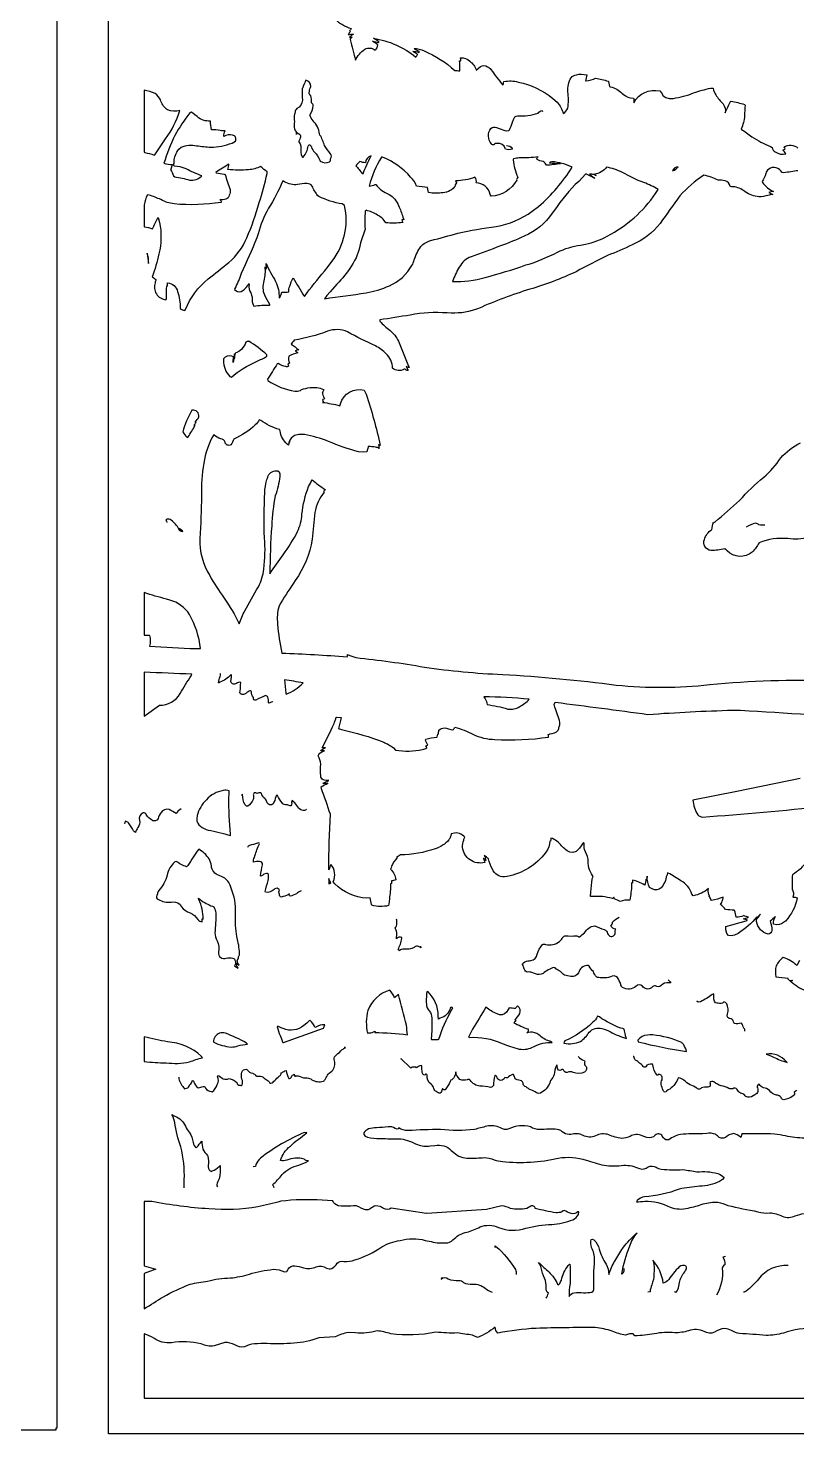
# Model space of a CAD drawing. Extents: x 1.4 to 96.1, y 1 to 80.1.
# Drawn here: x 52.53 to 63.32, y 42.06 to 61.79 of the extents above; entities that cross this region are included whole.
import ezdxf

# ---------------------------------------------------------------- set-up
doc = ezdxf.new("R2010")
doc.units = 0
doc.linetypes.add('0', pattern=[0])
doc.layers.add('1', color=7, linetype='0')

msp = doc.modelspace()

# ---------------------------------------------------------------- linework, layer by layer
at = {"layer": '1'}
for points in [[(52.935673, 80.146736), (22.935673, 80.146736), (22.935673, 80.118958), (22.921783, 80.118958), (22.921783, 42.118965), (52.921783, 42.118965), (52.921783, 42.146744), (52.935673, 42.146744)], [(53.658428, 79.063171), (73.65844, 79.063171), (73.65844, 42.063171), (53.658428, 42.063171)]]:
    msp.add_lwpolyline(points, close=True, dxfattribs=at)
for points in [[(56.835655, 61.920269, 0.109531), (57.061726, 61.787895, -0.019064), (57.038998, 61.750626), (57.048561, 61.747604, -0.031444), (57.020699, 61.702934, -0.055848), (57.093922, 61.707878, 0.062043), (57.041164, 61.664474, -0.075193), (57.078503, 61.66713, -0.045508), (57.050335, 61.644333), (57.050545, 61.63269, -0.008909), (57.121601, 61.342819, -0.1096), (57.252373, 61.496864, -0.320742), (57.401299, 61.48259, 0.153807), (57.438465, 61.560654, 0.016443), (57.361305, 61.608459, -0.002609), (57.451828, 61.59024), (57.452469, 61.603371, 0.009499), (57.37606, 61.64978, -0.134197), (57.970158, 61.387375, 0.008467), (57.995079, 61.424973), (57.992085, 61.429169, -0.121306), (57.929836, 61.468567, -0.054848), (58.01302, 61.452713), (58.019539, 61.462975, -0.05677), (57.944813, 61.507652, -0.118434), (58.085274, 61.472042, -0.084815), (58.516361, 61.200218, 0.027189), (58.585396, 61.193947, 0.017073), (58.58408, 61.332253, -0.02305), (58.599297, 61.333199, 0.059183), (58.59745, 61.374062, -0.224115), (58.727798, 61.32975, -0.144601), (58.817436, 61.205139), (58.876148, 61.254158, -0.323522), (58.974476, 61.251362, -0.074304), (59.022865, 61.214111, 0.0069), (59.188801, 60.991379, -0.377324), (59.198429, 61.004173, -0.095115), (59.206135, 61.043556, -0.122638), (59.407242, 61.035477, -0.117204), (59.894104, 60.805611), (59.950539, 60.751984, -0.131517), (60.039074, 60.595032, 0.138588), (60.101677, 60.670364, 0.082633), (60.101799, 60.899063, -0.15071), (60.14851, 61.097538, -0.189847), (60.221973, 61.137798, -0.132089), (60.369812, 61.135696, -0.021166), (60.349712, 61.051147), (60.360691, 61.054626, 0.083321), (60.492722, 61.091423, -0.045303), (60.668861, 61.047401), (60.673714, 61.04274), (60.687004, 60.972786), (60.696342, 60.967995), (60.726624, 60.963211, -0.127423), (60.877357, 60.864239, 0.165308), (61.021671, 60.811981, -0.173971), (61.027969, 60.746506, -0.343914), (61.391598, 60.910767), (61.418564, 60.884598), (61.442444, 60.843552), (61.479137, 60.818504), (61.526615, 60.807182), (61.582844, 60.80732, 0.060561), (61.868046, 60.883331, -0.034196), (62.104298, 60.95034), (62.143818, 60.948677, 0.151604), (62.177555, 60.857094, 0.045908), (62.280197, 60.729061, -0.195554), (62.311962, 60.60537, -0.010156), (62.387146, 60.764221), (62.396107, 60.768478, -0.024887), (62.581303, 60.72139), (62.590714, 60.712341, 0.03191), (62.581871, 60.560764, -0.089263), (62.533184, 60.376022, -0.015032), (62.68626, 60.26952, 0.046482), (62.945847, 60.130936), (62.970634, 60.116249, 0.247091), (63.013264, 60.054729, 0.219412), (63.161266, 60.028481, 0.038155), (63.120434, 60.080437, -0.060289), (63.15374, 60.097153, 0.064817), (63.135006, 60.121681, -0.357828), (63.330383, 60.108372, -0.06619)], [(59.243168, 60.146286, -0.249899), (59.322575, 60.103401), (59.322803, 60.095375, -0.222346), (59.228863, 60.096413), (59.223324, 60.102863, 0.387921), (59.111767, 60.175049, 0.241078), (59.063072, 60.156578, -0.423859), (59.030735, 60.169651, -0.354936), (59.022038, 60.385235, -0.289679), (59.103863, 60.399185), (59.140327, 60.386513, 0.095462), (59.247074, 60.352913), (59.273716, 60.35733), (59.281948, 60.364235, 0.071651), (59.324883, 60.473953), (59.340336, 60.510933, -0.321645), (59.396847, 60.563896, 0.101267), (59.685017, 60.601372, -0.159175), (59.741482, 60.636406), (59.746471, 60.620819)], [(63.331993, 59.792404, -0.02068), (63.13279, 59.764267), (63.108299, 59.768242, 0.470158), (62.920509, 59.811996, 0.242786), (62.8806, 59.751312, -0.044942), (62.82695, 59.638588), (62.832619, 59.625221, 0.117973), (62.989101, 59.498985, 0.073648), (62.922695, 59.487717, 0.025452), (62.977547, 59.457283, 0.087939), (62.910309, 59.444374, -0.03852), (62.78355, 59.424263, -0.133525), (62.591789, 59.496529), (62.565037, 59.512886, 0.160783), (62.400902, 59.567535), (62.380474, 59.570908, 0.316626), (62.307934, 59.64835, 0.110541), (62.211193, 59.658455, 0.066943), (62.008907, 59.728813, 0.059374), (61.674671, 59.439915, 0.001263), (61.397758, 59.051971, -0.120167), (61.004704, 58.750797, -0.018625), (60.658772, 58.601685, 0.009555), (60.218159, 58.373856, -0.036752), (59.568165, 58.128281, 0.030213), (58.851192, 57.859524, -0.109185), (58.466145, 57.794685), (58.411564, 57.795708, 0.063061), (57.889812, 57.765697, 0.00179), (57.463799, 57.697918), (57.4645, 57.679497, 0.049762), (57.607788, 57.551334, -0.091565), (57.726078, 57.401009, 0.00129), (57.875301, 57.027714, -0.140541), (57.835598, 57.044395, 0.018557), (57.861198, 56.987503, -0.123975), (57.813194, 57.007004), (57.806236, 57.005707, -0.32792), (57.643837, 57.020973, 0.212249), (57.552376, 57.221916, 0.084979), (57.403057, 57.333359, -0.021578), (57.01083, 57.529705, 0.195146), (56.730732, 57.538223, -0.042409), (56.261372, 57.411201, 0.005624), (56.220509, 57.358421, -0.031107), (56.326546, 57.277229, 0.102339), (56.278908, 57.264183, -0.019571), (56.314911, 57.235512, 0.063942), (56.186649, 57.187714, 0.141433), (56.19574, 57.090637, -0.136785), (56.174091, 57.08165, 0.120975), (56.182289, 57.049644, -0.271517), (56.145859, 57.04216, -0.137454), (56.038464, 57.087219), (56.025513, 57.081184, 0.010051), (55.890694, 56.866951), (55.893513, 56.84655, 0.112865), (56.269764, 56.698387, 0.098405), (56.349316, 56.709442), (56.365013, 56.72168, -0.00483), (56.486572, 56.748848, -0.126034), (56.672642, 56.722458), (56.677742, 56.71492, -0.195466), (56.657749, 56.680832), (56.664505, 56.677635, -0.062603), (56.65844, 56.658249, -0.023764), (56.687263, 56.589195), (56.662613, 56.578964), (56.661625, 56.577904), (56.674652, 56.547951), (56.657814, 56.540871, -0.032905), (56.903584, 56.493431), (56.913013, 56.520386, -0.405781), (57.24654, 56.712799), (57.271343, 56.657761, -0.029501), (57.469784, 55.934708, 0.086523), (57.443932, 55.947151), (57.456913, 55.892181, 0.143589), (57.405052, 55.910004, 0.050437), (57.302044, 55.920258), (57.29623, 55.889755, 0.135191), (57.289574, 55.886337), (57.282051, 55.846901), (57.23576, 55.840309), (57.16592, 55.847633, -0.04338), (56.745117, 55.993107, 0.045357), (56.406445, 56.0886), (56.329273, 56.090782), (56.265579, 56.075485), (56.218208, 56.039322, 0.156356), (56.197693, 55.979507), (56.191772, 55.985603, 0.050189), (56.183918, 55.93885), (56.16478, 55.955334, -0.195711), (56.066353, 56.141655), (56.054634, 56.159607, -0.087145), (55.793221, 56.286461), (55.772568, 56.296829, -0.131594), (55.717014, 56.224773, -0.085337), (55.414272, 56.024658, -0.099894), (55.374908, 55.945263, -0.543915), (55.292427, 55.982708, 0.315111), (55.23391, 56.028698, -0.117227), (55.136181, 56.087059, 0.103407), (54.995026, 55.686012, 0.053118), (54.962589, 55.226921, -0.015228), (54.936661, 54.628448, 0.143361), (55.076935, 54.111256, 0.034699), (55.280224, 53.794365, -0.040207), (55.491585, 53.433731, -0.057594), (55.572498, 53.615627, -0.012538), (55.760361, 53.952972, 0.099017), (55.83466, 54.20079, 0.060052), (55.845329, 54.639912, -0.017318), (55.849838, 55.277012, -0.047781), (55.875183, 55.441326, 0.003299), (55.896755, 55.509277, -0.308887), (56.031448, 55.580292), (56.049908, 55.56424), (56.059372, 55.536942), (56.061378, 55.501053, -0.06127), (55.996105, 55.230537, 0.034417), (55.947903, 54.806446, 0.017256), (55.921497, 54.135712, -0.019665), (56.109367, 54.402771, 0.033733), (56.311531, 54.729137, 0.090527), (56.372227, 54.97047, -0.067402), (56.465557, 55.361019, -0.037474), (56.516724, 55.451935, 0.041898), (56.698807, 55.317894, 0.032333), (56.673328, 55.284973), (56.685246, 55.278137, 0.13655), (56.55365, 54.995335, 0.001037), (56.515854, 54.62001, -0.111087), (56.277653, 54.040604, 0.00742), (56.073166, 53.725349), (56.052017, 53.684196, 0.113341), (56.030384, 53.426418, 0.032445), (56.089024, 53.022057, -0.009419), (57.005119, 52.969276, -0.013803), (57.012814, 53.001068, 0.005112), (57.127644, 52.957573, -0.017934), (58.089092, 52.824936, 0.02644), (59.184017, 52.721981, -0.018679), (60.782639, 52.573368, 0.055045), (62.094524, 52.581196, -0.030913), (63.812267, 52.635471, -0.009123)], [(63.481815, 54.641521, -0.085942), (63.190346, 54.628365, 0.120627), (62.785435, 54.568665, -0.059282), (62.688919, 54.438072, -0.397213), (62.33918, 54.456985), (62.322975, 54.471107), (62.30434, 54.483345, -0.035056), (62.109886, 54.460354, -0.4981), (62.019146, 54.615856, -0.175742), (62.121864, 54.75325, -0.081671), (62.148613, 54.857681), (62.151031, 54.854958), (62.16106, 54.858871), (62.170589, 54.863876, 0.001821), (62.51321, 55.162468, -0.044875), (62.853287, 55.489944, 0.068097), (63.090343, 55.76178, -0.082512), (63.366352, 55.973427, 0.169353)], [(54.643528, 54.772938, -0.354356), (54.695217, 54.721329, -0.256316), (54.634201, 54.779564, 0.128562), (54.520546, 54.897892, 0.161115), (54.474072, 54.899872), (54.45969, 54.885132, -0.278783), (54.475764, 54.856674)], [(62.865002, 54.818138, -0.090252), (62.784782, 54.822769, 0.115242), (62.73579, 54.844849, 0.074471), (62.606922, 54.790703)], [(55.95771, 52.34446), (55.955585, 52.334442, 0.006828), (55.907513, 52.318871), (55.902443, 52.324928, 0.054494), (55.894997, 52.403328, 0.306483), (55.859917, 52.424107, 0.035623), (55.723919, 52.359318, -0.523726), (55.691032, 52.392128), (55.689781, 52.398537, -0.2311), (55.664734, 52.479252, 0.57945), (55.632687, 52.489265, -0.004564), (55.566601, 52.444202, -0.26204), (55.504189, 52.455299), (55.501484, 52.463753, 0.072278), (55.509171, 52.576752), (55.51651, 52.6026), (55.499161, 52.61174, 0.117425), (55.438416, 52.588081, -0.651511), (55.378311, 52.648354, 0.035998), (55.383232, 52.713203), (55.37793, 52.71888), (55.372974, 52.716293, -0.120612), (55.220947, 52.614082), (55.207947, 52.605904), (55.202316, 52.606537, -0.115021), (55.223591, 52.691162, 0.067784), (55.230717, 52.735245)], [(63.45586, 50.101105, -0.099321), (63.255688, 49.910606), (63.249306, 49.892456, -0.009785), (63.249901, 49.708443, -0.226756), (63.261024, 49.600616), (63.262772, 49.59523, -0.233267), (63.321915, 49.584671, -0.131305), (63.157894, 49.259079, -0.173054), (63.032001, 49.208794), (62.985981, 49.217987, -0.13346), (63.016388, 49.325432, -0.011908), (62.942051, 49.25721, -0.073371), (62.966072, 49.127594, -0.323926), (62.915501, 49.0756, -0.306369), (62.749302, 49.255043), (62.749859, 49.284332, 0.049474), (62.80695, 49.359253, 0.100324), (62.751335, 49.294899, -0.002199), (62.756542, 49.317848, -0.068848), (62.492252, 49.088211), (62.440876, 49.063217), (62.3955, 49.052513), (62.35849, 49.059235), (62.332195, 49.08651), (62.318985, 49.137474), (62.319469, 49.183014), (62.606422, 49.26358, 0.149221), (62.624275, 49.274406, -0.017486), (62.566692, 49.290367), (62.620499, 49.305481, 0.126554), (62.638279, 49.316246, -0.039966), (62.568985, 49.336578), (62.56863, 49.333183, -0.06761), (62.463799, 49.314835, 0.020666), (62.442638, 49.4095), (62.436153, 49.415001, -0.054412), (62.316692, 49.424004, 0.048606), (62.245701, 49.493965, 0.121997), (62.270973, 49.554153, 0.189292), (62.280403, 49.595024, -0.046345), (62.118755, 49.548805, -0.017009), (62.088989, 49.604443, -1.790576), (62.089096, 49.609718, -0.057459), (62.071297, 49.705326), (62.074013, 49.711872), (62.078148, 49.717628, -0.127658), (61.862114, 49.615524), (61.843075, 49.636963, 0.193896), (61.68932, 49.826893, 0.025819), (61.510689, 49.934891), (61.502007, 49.936668, -0.010303), (61.492279, 49.895966), (61.48896, 49.898125, -0.135833), (61.411972, 49.726711, -0.319357), (61.284733, 49.713291, -0.054276), (61.249176, 49.73214, -0.126648), (61.216404, 49.88958, -0.03106), (61.202576, 49.832733), (61.202824, 49.848724, -0.037238), (61.180954, 49.766655, 0.069954), (61.009129, 49.836182, -0.071032), (61.010952, 49.790855), (60.995304, 49.794861), (60.997654, 49.768967, -0.039979), (60.971218, 49.555222, 0.103367), (60.836887, 49.536766, 0.03326), (60.757744, 49.568756, 0.009927), (60.747597, 49.597137, 0.015375), (60.72773, 49.577805, 0.080335), (60.444469, 49.605972), (60.422485, 49.607357), (60.426765, 49.665257, -0.016312), (60.442772, 49.850769, -0.052482), (60.457012, 49.883858), (60.449871, 49.898857, -0.189601), (60.389225, 50.131477, 0.007623), (60.337662, 50.266273, -0.099549), (60.33271, 50.350426), (60.32267, 50.361679), (60.266907, 50.284126), (60.217255, 50.239151), (60.172436, 50.221458), (60.131161, 50.225777), (60.092167, 50.246841, -0.040013), (59.969494, 50.364601, 0.081829), (59.886417, 50.418488), (59.863182, 50.423256, -0.053822), (59.858391, 50.381294), (59.849983, 50.383499, -0.157785), (59.799374, 50.233391), (59.766857, 50.188438, -0.181369), (59.212566, 49.880833, -0.305179), (59.043312, 49.988945, -0.080376), (58.990028, 50.133469, -0.021164), (58.929802, 50.182823, -0.104477), (58.951694, 50.11129, -0.013046), (58.914467, 50.143394, -0.088059), (58.935867, 50.083527, -0.457258), (58.624489, 50.295265, -0.125252), (58.644539, 50.395668), (58.641644, 50.398018, -0.03698), (58.658443, 50.43718), (58.641403, 50.451385, 0.313827), (58.46526, 50.483002, -0.070221), (58.456104, 50.443352), (58.451401, 50.442169, -0.193019), (58.431717, 50.400665, -0.155716), (58.241177, 50.276047, -0.08367), (57.754002, 50.190765, -0.050548), (57.700272, 50.150841), (57.707386, 50.150711, 0.064112), (57.626003, 50.028488), (57.631195, 50.024055, -0.005295), (57.612022, 49.988266, -0.184671), (57.690254, 49.839157, -0.001072), (57.626617, 49.823265, -0.049269), (57.627274, 49.785637), (57.612572, 49.78244, -0.053949), (57.598141, 49.574505), (57.594658, 49.536346), (57.592419, 49.498093), (57.586025, 49.477325, -0.126579), (57.353374, 49.483215), (57.345737, 49.491539), (57.327824, 49.584671), (57.282898, 49.581764, -0.188455), (56.831657, 49.784248), (56.809135, 49.813065, 0.310316), (56.776627, 50.056099, -0.000284), (56.749214, 49.980701, -0.013971), (56.770645, 50.758942, 0.011709), (56.64444, 51.118675), (56.639126, 51.143723, -0.035978), (56.736038, 51.194084, -0.12102), (56.666885, 51.193588, -0.041552), (56.751007, 51.235397, -0.129604), (56.668613, 51.241352, -0.260714), (56.635071, 51.299988, -0.029789), (56.63517, 51.46262, 0.114702), (56.600708, 51.579803, -0.242062), (56.657612, 51.637531), (56.672195, 51.644665), (56.686977, 51.651382, -0.052094), (56.635422, 51.648575), (56.640335, 51.657883, -0.079331), (56.701138, 51.693283, -0.032634), (56.656952, 51.689674, 0.007076), (56.821949, 52.03141, 0.022172), (56.853146, 52.121368), (56.857807, 52.121765), (56.92168, 52.115753, 0.02436), (56.884243, 51.96225), (56.927547, 51.949432, -0.038509), (57.518444, 51.771824, -0.053981), (57.656044, 51.693047), (57.685562, 51.660187, 0.090219), (58.065327, 51.667637, 0.038012), (58.125698, 51.690071, -0.024008), (58.110043, 51.718307, 0.013998), (58.140011, 51.731407, -0.062323), (58.105423, 51.805679), (58.110271, 51.812408, -0.071159), (58.264156, 51.841034), (58.268799, 51.844116, 0.019732), (58.27755, 51.882813), (58.281731, 51.883049, 0.038385), (58.294128, 51.940872, -0.084752), (58.369934, 51.974701, 0.01337), (58.489185, 51.942986, 0.061454), (58.517353, 51.979744, -0.062439), (58.770214, 51.881969, 0.106148), (59.079208, 51.809795, 0.052458), (59.833462, 51.84362, 0.180241), (59.8246, 51.880592), (59.84721, 51.883476), (59.847683, 51.890503, 0.240182), (59.966881, 51.939407), (59.971714, 51.949642, -0.076987), (59.987682, 52.001259, 0.089508), (59.990826, 52.048447, 0.033401), (59.920517, 52.263748), (59.909531, 52.301804), (59.925274, 52.331295, -0.003408), (61.226936, 52.161201, -0.010295), (62.416008, 52.220947), (62.524727, 52.218807, -0.006202), (64.447327, 52.087597)], [(63.360306, 51.259842), (62.475403, 51.080528), (61.855896, 50.959618, 0.129521), (61.928055, 50.751213, 0.168316), (61.988258, 50.720322, 0.010105), (63.706711, 50.874008)], [(56.436455, 50.8311, -0.366514), (56.371861, 50.817013, -0.216154), (56.315784, 50.862885, 0.07266), (56.251663, 50.935417), (56.242352, 50.948318), (56.233303, 50.954308, 0.240504), (56.228855, 50.909401, -0.267882), (56.217171, 50.878288, -0.132536), (56.168648, 50.893433), (56.162418, 50.894119, -0.358185), (56.092381, 50.91975, -0.076454), (56.030434, 51.024494, 0.510192), (56.011032, 51.02021), (56.003052, 51.006042, -0.094363), (55.966648, 50.907532, -0.628893), (55.880791, 50.934513, 0.185921), (55.848991, 50.978867, -0.124361), (55.801918, 51.053291), (55.794231, 51.060242, 0.163509), (55.739124, 51.049339, 0.965581), (55.691864, 51.023537, -0.049158), (55.689121, 50.96479, -0.117068), (55.610592, 50.873451), (55.592018, 50.872597), (55.573299, 50.890999, -0.12472), (55.538918, 51.037598), (55.536522, 51.040047, 0.150439), (55.524311, 51.018562)], [(54.679321, 50.834282, 0.207659), (54.608494, 50.768379, 0.030861), (54.508022, 50.827007, 0.339899), (54.395916, 50.782436, 0.10973), (54.352688, 50.698292, -0.47665), (54.270405, 50.674999, -0.183208), (54.187988, 50.755985, 0.240871), (54.141983, 50.781582, 0.392863), (54.094357, 50.673462, -0.22618), (54.06842, 50.573299, 0.070391), (54.035965, 50.504471), (54.022266, 50.512764), (54.009941, 50.526703, 0.04535), (53.938354, 50.639614, 0.135399), (53.89156, 50.661339), (53.882343, 50.624908)], [(56.359589, 49.685204, 0.083288), (56.293274, 49.645031, -0.083669), (56.204556, 49.610226, -0.394171), (56.193478, 49.628754), (56.195789, 49.645088, -0.156818), (56.108326, 49.604782), (56.096466, 49.599251, -0.657057), (56.058281, 49.624043, 0.008406), (56.046185, 49.676159, 0.530555), (56.049973, 49.702991, 0.455719), (55.9911, 49.711201), (55.981258, 49.704918, -0.240704), (55.859676, 49.664589), (55.854229, 49.674973, -0.009429), (55.898785, 49.831974, 0.078016), (55.902328, 49.915928, 0.4403), (55.873085, 49.928173, 0.149505), (55.806019, 49.895065), (55.795277, 49.890312), (55.790699, 49.8955, -0.036903), (55.819172, 50.050568, 0.445138), (55.775478, 50.095287, 0.107456), (55.693939, 50.085648, -0.178091), (55.705544, 50.152863, -0.048033), (55.767765, 50.326088), (55.773865, 50.346069), (55.771721, 50.356102), (55.763111, 50.358459), (55.749802, 50.355431, -0.05745), (55.634396, 50.322838, 0.197841), (55.608196, 50.292809)], [(58.035019, 48.908058), (58.038105, 48.883858, 0.430355), (57.944138, 48.891407, -0.178567), (57.806511, 48.868404, 0.157119), (57.737999, 48.844765, 0.01163), (57.719604, 48.863106, 0.074921), (57.774712, 49.016159), (57.773827, 49.028419, 0.335605), (57.696819, 49.011879), (57.699104, 49.031044, 0.217145), (57.677837, 49.160698, 0.238247), (57.702286, 49.229538, 0.054363), (57.699448, 49.284927)], [(61.508038, 48.436562, -0.089418), (61.546017, 48.395615), (61.532822, 48.394081), (61.519859, 48.393761, 0.261075), (61.412205, 48.354286, -0.317658), (61.330387, 48.349796, 0.342269), (61.285511, 48.331127), (61.274475, 48.323025, -0.445344), (61.150768, 48.347698, 0.414068), (61.058636, 48.343502, -0.323133), (60.871552, 48.329178, -0.154232), (60.843941, 48.371532, 0.056796), (60.799221, 48.466442, 0.364801), (60.701145, 48.478271, -0.142434), (60.593147, 48.464039, -0.037643), (60.516964, 48.468491), (60.507206, 48.473633, -0.134404), (60.461552, 48.550529, -0.081508), (60.401455, 48.627254, 0.251934), (60.370544, 48.635094, 0.331005), (60.254383, 48.535828, -0.351827), (60.143574, 48.483368, -0.023486), (60.055882, 48.499374, -0.067047), (60.000195, 48.551445, -0.024748), (59.933372, 48.591187, 0.39717), (59.908348, 48.609802, 0.080567), (59.754906, 48.526974, -0.237096), (59.647503, 48.518173), (59.597179, 48.537163, 0.128461), (59.537079, 48.545265, -0.336614), (59.492023, 48.589432, 0.038746), (59.468536, 48.650227, -0.330139), (59.481663, 48.675632, -0.18059), (59.5639, 48.703285), (59.582233, 48.70816, 0.338701), (59.671955, 48.796646, -0.109263), (59.745434, 48.930019, -0.264499), (59.790318, 48.930187, 0.212077), (59.985859, 48.974396, 0.09699), (60.032803, 49.034035, -0.164838), (60.07021, 49.055031, 0.038766), (60.226768, 49.05302, -0.140937), (60.255962, 49.039001), (60.265232, 49.041458, -0.014573), (60.335964, 49.094261, -0.24679), (60.480839, 49.193031, 0.056981), (60.613003, 49.143784, -0.220071), (60.660812, 49.08445, 0.169645), (60.708282, 49.043079, 0.522968), (60.765434, 49.111061, -0.216133), (60.774109, 49.147881, -0.190772), (60.703991, 49.189117, 0.160508), (60.73151, 49.245842, -0.096241), (60.822983, 49.315834)], [(63.354725, 48.707649), (63.315807, 48.637741, 0.097787), (63.124126, 48.750984, 0.129147), (63.026012, 48.62999, 0.121416), (63.0205, 48.479652, 0.003426), (63.193253, 48.457348, 1.027633), (63.193588, 48.446995, 0.023703), (63.214508, 48.42688, -0.087128), (63.258472, 48.427307, -0.069605), (63.22295, 48.419449, 0.070553), (63.441292, 48.279488)], [(62.583809, 47.713882, 0.245697), (62.573009, 47.75692, 0.017081), (62.537281, 47.829727, -0.15636), (62.439617, 47.823498, -0.260117), (62.427441, 47.847546, 0.347097), (62.376476, 47.892288, -0.511685), (62.3447, 47.95797, 0.145385), (62.334885, 48.099895, 0.266722), (62.288368, 48.122978, -0.300523), (62.210968, 48.106213), (62.19281, 48.110065), (62.174847, 48.114738, -0.209917), (62.151417, 48.218735), (62.150928, 48.228714), (62.148716, 48.238617), (62.129951, 48.228165, -0.050896), (61.964027, 48.128899), (61.930805, 48.122864), (61.912571, 48.13726), (61.913475, 48.129509)], [(54.643528, 47.068802), (54.64323, 47.045082, 0.113283), (54.724987, 46.907959), (54.731709, 46.911697, 0.083897), (54.772808, 46.919098, 0.071918), (54.799267, 46.965645, 0.145273), (54.835018, 47.016754), (54.83955, 47.021042), (54.847992, 47.011799), (54.855263, 47.001614, 0.150009), (54.913231, 46.922348, 0.104701), (54.986938, 46.940052, -0.368392), (55.019012, 46.916092, 0.238369), (55.100254, 46.867172), (55.113022, 46.86245, 0.141152), (55.182415, 46.96772, 0.236814), (55.188828, 47.079742), (55.18948, 47.089844), (55.196983, 47.093506, -0.011227), (55.268467, 47.045113, 0.150484), (55.34869, 47.04953, -0.160225), (55.45974, 46.993713, 0.404554), (55.502934, 46.95665), (55.512512, 46.954567), (55.52187, 46.951653), (55.531303, 46.962082, 0.185516), (55.529793, 47.040577, -0.109827), (55.52652, 47.141644, -0.328652), (55.589748, 47.180344), (55.598949, 47.1754, 0.206857), (55.680592, 47.123642, -0.165238), (55.726139, 47.09058, 0.236179), (55.769962, 47.084118, -0.234817), (55.843281, 47.056442, -0.02858), (55.899555, 47.020271, 0.001527), (55.920151, 46.985863, 0.238674), (55.977421, 47.01141), (55.991211, 47.023872, -0.036217), (56.053612, 47.08215, 0.088506), (56.080219, 47.118156), (56.077129, 47.128525), (56.084103, 47.1278, -0.019049), (56.149357, 47.165497, 0.047488), (56.186161, 47.050629, 0.3367), (56.224438, 47.076176, -0.16703), (56.263252, 47.109802), (56.266941, 47.087158, 0.430466), (56.288109, 47.086971, -0.206314), (56.345448, 47.077431, 0.133555), (56.444656, 47.060387, -0.138575), (56.509678, 47.034485, 0.209385), (56.671932, 47.013771, 0.210482), (56.701038, 47.047447, 0.002282), (56.737732, 47.112701, 0.040095), (56.805523, 47.16925, 0.230059), (56.82597, 47.319942, -0.312114), (56.854847, 47.382854, 0.04402), (56.937443, 47.457214, -0.002112), (56.980522, 47.483421), (56.979652, 47.485115), (56.964321, 47.487503)], [(60.249775, 47.361893, 0.140275), (60.331764, 47.302883, -0.425394), (60.336643, 47.276505, 0.298511), (60.350513, 47.229145, -0.450982), (60.335484, 47.139359, -0.191386), (60.176712, 47.136158, 0.246113), (60.094593, 47.137047, -0.415647), (60.040485, 47.173542, 0.450989), (60.005711, 47.169052, -0.606142), (59.956337, 47.197586, -0.013918), (59.954475, 47.244171), (59.94331, 47.231483, 0.067516), (59.908833, 47.105022, -0.14483), (59.865314, 47.029552, 0.123364), (59.851257, 46.991173, -0.169), (59.716743, 46.844925, -0.261307), (59.645679, 46.862114, 0.122534), (59.562778, 46.895058, 0.117757), (59.498997, 46.940998, -0.240127), (59.475914, 46.983452, 0.380353), (59.414524, 47.025471, -0.359146), (59.353325, 47.080425, 0.044738), (59.338001, 47.108276), (59.327538, 47.109177, 0.039006), (59.25388, 47.061771, -0.204755), (59.21693, 47.063576, -0.744891), (59.109432, 47.065041, 0.141388), (59.08519, 47.094749), (59.076279, 47.091026, 0.016406), (59.057236, 46.952904, -0.319744), (59.017933, 46.926147, 0.075843), (58.86977, 46.942844, -0.229711), (58.734272, 47.027298, 0.384745), (58.690212, 47.032196, -0.18686), (58.588879, 47.038376, -0.183537), (58.530468, 47.143669, -0.064336), (58.504673, 47.060978, -0.138526), (58.460976, 47.025864), (58.450844, 47.009483, -0.087684), (58.380814, 46.89399), (58.36134, 46.890724), (58.3438, 46.910194), (58.337502, 46.897766, -0.153488), (58.312183, 46.844414, -0.316061), (58.26194, 46.869846, -0.363386), (58.223106, 46.912823, 0.230001), (58.184059, 46.969421, -0.303092), (58.127983, 47.099377, 0.785081), (58.09935, 47.101971, -0.505713), (58.068275, 47.114513, -0.174638), (58.057102, 47.1591, -0.006457), (58.053886, 47.230568), (58.045345, 47.234146, 0.041087), (57.973511, 47.20076), (57.972683, 47.208076), (57.970703, 47.208366), (57.915115, 47.208374), (57.90126, 47.194649), (57.894821, 47.200607), (57.76125, 47.333954), (57.761219, 47.320023)], [(63.312267, 46.885399), (63.305264, 46.879517), (63.279388, 46.860291, -0.43423), (63.261887, 46.806431, -0.147951), (63.131733, 46.752693, -0.273179), (63.094131, 46.782421, 0.265435), (63.02916, 46.817924, -0.223807), (62.932262, 46.882534, 0.16457), (62.845699, 46.921307, -0.179415), (62.793339, 46.965523), (62.786205, 46.96981, 0.308347), (62.758507, 46.932571, -0.440133), (62.728168, 46.820412, -0.166637), (62.626377, 46.788013, -0.185789), (62.583252, 46.819859, 0.12979), (62.526245, 46.84409, -0.204428), (62.478333, 46.898129, 0.38402), (62.417198, 46.908234, -0.220548), (62.3629, 46.912598, 0.067532), (62.256039, 46.948059, -0.100194), (62.151306, 47.004524, 0.332414), (62.096638, 46.995598, -0.164631), (62.096073, 46.938225, -0.180351), (62.038231, 46.931198, 0.205767), (61.963184, 46.906342, -0.324177), (61.910961, 46.914909, 0.072086), (61.819897, 46.961071, -0.102512), (61.731892, 47.026459, 0.110038), (61.661865, 47.06102), (61.652138, 47.054855), (61.641544, 47.038078, -0.170345), (61.511333, 46.890335), (61.487888, 46.871101, -0.561505), (61.447121, 46.872185), (61.439819, 46.882931, -0.020791), (61.412907, 46.967327, -0.132298), (61.424088, 47.032516), (61.425713, 47.046829), (61.425465, 47.061234, 0.528859), (61.371658, 47.107231, -0.433573), (61.356548, 47.098095, -0.172049), (61.297096, 47.240494), (61.288506, 47.249939, 0.362408), (61.195187, 47.215157, -0.493988), (61.158699, 47.221615, 0.123769), (61.108055, 47.266113, 0.094447), (61.053711, 47.308392, -0.226373), (61.029701, 47.359642), (61.018715, 47.361893)], [(54.721268, 45.51622), (54.721157, 45.62957, 0.068961), (54.672729, 46.090637, -0.051596), (54.586906, 46.435158, 0.069293), (54.545044, 46.548004, 0.135832), (54.589016, 46.523697, -0.174459), (54.737762, 46.381729, 0.062643), (54.791592, 46.296692, -0.10537), (54.843945, 46.151085, 0.157098), (54.887367, 46.07885), (54.896729, 46.085304, 0.014345), (54.964729, 46.172585, 0.01863), (54.981731, 46.057686, 0.056001), (55.044693, 45.971939), (55.050503, 45.961006, -0.106185), (55.053944, 45.830845, 0.202339), (55.085022, 45.753601), (55.1026, 45.747566), (55.112114, 45.754372, 0.082185), (55.211063, 45.814156), (55.224537, 45.82943, -0.064281), (55.212292, 45.642097, 0.042542), (55.175453, 45.56345, 0.250528), (55.18843, 45.530799)], [(63.425732, 46.215389, -0.059272), (63.155457, 46.244743, 0.005048), (63.003555, 46.270821, 0.018669), (62.544609, 46.2733), (62.541721, 46.269821), (62.530296, 46.225197), (62.525627, 46.227142, 0.141629), (62.42791, 46.279343, 0.132013), (62.314686, 46.224487, -0.37967), (62.20282, 46.244247), (62.188469, 46.256092), (62.17408, 46.267883, 0.124615), (62.052368, 46.279816), (61.989853, 46.274773, 0.028698), (61.683998, 46.265087, 0.106975), (61.521431, 46.192406, -0.356017), (61.444031, 46.218719), (61.428307, 46.242386, 0.507483), (61.328735, 46.253464), (61.315327, 46.242599), (61.302906, 46.230621, -0.208038), (61.181297, 46.231697), (61.143532, 46.247238, 0.237723), (60.97477, 46.239071, -0.095688), (60.858131, 46.208138, -0.082157), (60.67569, 46.262058, 0.198501), (60.490223, 46.245396, -0.244787), (60.315414, 46.253288, 0.183644), (60.145729, 46.265705, -0.157761), (60.044193, 46.28627, 0.16567), (59.952744, 46.336365, 0.031519), (59.712509, 46.333195, -0.135285), (59.576797, 46.370819, 0.198951), (59.27676, 46.342922, -0.220812), (59.158009, 46.358292, 0.176463), (58.964939, 46.380009, 0.020485), (58.792725, 46.334618, -0.05234), (58.315651, 46.333603, 0.017105), (57.86018, 46.319508, -0.144629), (57.731358, 46.356888, -0.509542), (57.679165, 46.351364, 0.193131), (57.582394, 46.371101, -0.016264), (57.416794, 46.360001, 0.047812), (57.30386, 46.34251, 0.154975), (57.241531, 46.287819), (57.239208, 46.263016), (57.256767, 46.243706), (57.29073, 46.229218, 0.060221), (57.469852, 46.2094, 0.014482), (57.760918, 46.205467, -0.057588), (57.994057, 46.122555, 0.136141), (58.171112, 46.103821), (58.237122, 46.112015, -0.249637), (58.466667, 46.041664), (58.505062, 46.010429, 0.200494), (58.713337, 45.932217, 0.027585), (58.927826, 45.941711, -0.10652), (59.070469, 45.909313, 0.064098), (59.184727, 45.888081, 0.0863), (59.968571, 45.933357, -0.126412), (60.359814, 45.902813, 0.002119), (60.610123, 45.832848, 0.05456), (60.886848, 45.832642, -0.124947), (61.106697, 45.787205, 0.256586), (61.231228, 45.808964, -0.281187), (61.340664, 45.805313, 0.087443), (61.414307, 45.777618, 0.034532), (61.717522, 45.772072, -0.013954), (61.914371, 45.740181, -0.091982), (62.204868, 45.71825, -0.102999), (62.293793, 45.662354), (62.270859, 45.633652), (62.232864, 45.606689, -0.110752), (61.952072, 45.539619, 0.028914), (61.665779, 45.498459, -0.074519), (61.17614, 45.389896, 0.163203), (61.074917, 45.339325), (61.065346, 45.321907, 0.032382), (61.182789, 45.329166, -0.128019), (61.538166, 45.24551, 0.158319), (61.789936, 45.23325, 0.041356), (62.000694, 45.290756, -0.07935), (62.208946, 45.314644, -0.046693), (62.346199, 45.270042, 0.014565), (62.768406, 45.181755, 0.105343), (62.935558, 45.164684, -0.121806), (63.110283, 45.11652, 0.199407), (63.292809, 45.124245, -0.10968), (63.550186, 45.159904, -0.094833)], [(55.979656, 45.51622, 0.269873), (55.956295, 45.558769, 0.064472), (56.095924, 45.704857, -0.155201), (56.325943, 45.834805, 0.049862), (56.464165, 45.893311, -0.238695), (56.401295, 45.920815, 0.175501), (56.158321, 45.904358, -0.146316), (56.070068, 45.900017, -0.161543), (56.209614, 46.103352, -0.023758), (56.436581, 46.284996), (56.440655, 46.291634, -0.145231), (56.403042, 46.291756, 0.062076), (55.789787, 45.934654, 0.09777), (55.72419, 45.842056), (55.719437, 45.817337), (55.686031, 45.809341)], [(59.796757, 43.966866, 0.03988), (59.831314, 44.038544, -0.342387), (59.798985, 44.118702, 0.139545), (59.774975, 44.24773, -0.058847), (59.730412, 44.39204, 0.081758), (59.692368, 44.470558, 0.020551), (59.838528, 44.333267, -0.085726), (59.9585, 44.165154), (59.971535, 44.155159, 0.141973), (60.017895, 44.247559, -0.107461), (60.126846, 44.446808), (60.132244, 44.443489, -0.016887), (60.133453, 44.173088, 0.058269), (60.120792, 43.989616, -0.284684), (60.191006, 44.042332, -0.082349), (60.323994, 44.044796, 0.070204), (60.440983, 44.054222), (60.460186, 44.067917), (60.467724, 44.090134, -0.033871), (60.478954, 44.500813, 0.129474), (60.435387, 44.680557, -0.166165), (60.431564, 44.790108), (60.44788, 44.796715), (60.467243, 44.786568, -0.154168), (60.541328, 44.655708, 0.064548), (60.638298, 44.447201, -0.105284), (60.678719, 44.302422, -0.082687), (60.764114, 44.487881, 0.000307), (60.875549, 44.671722, -0.044746), (61.07365, 44.885742, 0.091736), (60.965557, 44.695694, 0.041483), (60.853512, 44.307457, 0.499553), (60.887367, 44.385612)], [(59.083672, 44.678734), (59.080612, 44.702248), (59.092449, 44.694489, -0.077913), (59.366947, 44.369209, -0.127509), (59.377297, 44.301865)], [(61.600445, 44.050613, -0.502767), (61.622601, 44.050262, 0.14548), (61.659222, 44.138672), (61.669937, 44.185745, -0.132869), (61.743393, 44.336807), (61.754559, 44.354988, 0.28556), (61.764973, 44.415718, 0.312984), (61.663437, 44.407166, 0.036293), (61.51738, 44.228233, -0.125981), (61.440872, 44.180405, 0.151172), (61.295589, 44.499538), (61.300282, 44.490032, -0.099387), (61.307632, 44.30867, -0.118123), (61.278797, 44.155109, 0.053542), (61.255989, 44.058556), (61.222927, 44.050613)], [(62.31353, 44.553108), (62.276432, 44.543648, -0.172333), (62.305168, 44.437775, 0.260541), (62.26889, 44.387672, -0.16068), (62.187692, 44.008743)], [(63.194401, 44.427483, 0.247666), (62.777729, 44.235325, -0.054551), (62.603848, 44.066349, -0.05554), (62.565208, 44.050613)], [(58.32864, 44.259987), (58.325554, 44.236855, -0.37195), (58.421494, 44.240871, 0.143646), (58.573677, 44.218216, -0.240972), (58.63715, 44.187477, 0.145894), (58.769039, 44.165527, -0.194147), (58.942928, 44.106091, 0.082288), (59.041725, 44.050613)], [(63.578537, 43.544796, 0.08705), (63.126667, 43.478897, -0.065054), (62.884956, 43.44413, 0.009742), (62.512985, 43.471939, -0.09796), (62.397575, 43.514217, 0.083639), (62.303844, 43.543709, 0.114929), (62.158466, 43.489403, -0.247722), (62.016327, 43.499771, 0.217163), (61.795967, 43.509281, -0.059566), (61.603203, 43.480423, 0.079376), (61.315533, 43.46759, -0.027866), (61.04285, 43.439056), (61.020828, 43.468498, 0.123506), (60.913624, 43.449371, -0.062224), (60.725376, 43.503315, 0.071), (60.486347, 43.554619, 0.008347), (59.655983, 43.544422, 0.034166), (59.119926, 43.478172, -0.238228), (59.084595, 43.558685), (59.081932, 43.56031, -0.07552), (58.833717, 43.415161), (58.765339, 43.448273, 0.004191), (58.548725, 43.479179, -0.029989), (58.249039, 43.489815, -0.086189), (57.617611, 43.46936, 0.035943), (57.4268, 43.510597, -0.091577), (57.124462, 43.480789), (57.018486, 43.486183, 0.057651), (56.838623, 43.426147), (56.60807, 43.411705, -0.08681), (56.257984, 43.336231, -0.034609), (55.882046, 43.331558, 0.012117), (55.703854, 43.327057, 0.083924), (55.564175, 43.283035, -0.164207), (55.428284, 43.313206, 0.112817), (55.290092, 43.346298), (55.138363, 43.299248, -0.155773), (54.95945, 43.326111, 0.099535), (54.54166, 43.343239, -0.173765), (54.293171, 43.405262, 0.056698), (54.158428, 43.466667), (54.158428, 42.567833), (54.16415, 42.563171), (73.15844, 42.563171)]]:
    msp.add_lwpolyline(points, format="xyb", dxfattribs=at)
for points in [[(56.293247, 60.327637), (56.293247, 60.299805, 0.127063), (56.294868, 60.326614, -0.229656), (56.347874, 60.293419, -0.18174), (56.340141, 60.237572), (56.342091, 60.236008, 0.015016), (56.325985, 60.195808), (56.347652, 60.17112), (56.355389, 60.136635), (56.355766, 60.096306), (56.355362, 60.054085), (56.360752, 60.013908), (56.378521, 59.979713), (56.391079, 59.983353, 0.150427), (56.457344, 60.138203), (56.461647, 60.148006), (56.46767, 60.15686, -0.367125), (56.503868, 60.122269, 0.116149), (56.549088, 60.053097, -0.084177), (56.620579, 59.93866), (56.628857, 59.927628, 0.277658), (56.758526, 59.916119, 0.290188), (56.77137, 59.957413, 0.370985), (56.770016, 60.034401, -0.044045), (56.689358, 60.145134, 0.056429), (56.62458, 60.292702), (56.618443, 60.309021, 0.169315), (56.527401, 60.49202, -0.105542), (56.483917, 60.573738, 0.124713), (56.52993, 60.705219), (56.52877, 60.714756), (56.526691, 60.72414, -0.380252), (56.506351, 60.775581, 0.235506), (56.480175, 60.861275, -0.241812), (56.475922, 60.905384, -0.064174), (56.497799, 60.974297, 0.317316), (56.427258, 61.063622, -0.021707), (56.391193, 60.990799, -0.122155), (56.376652, 60.947075, 0.033832), (56.377853, 60.780762, -0.247755), (56.302128, 60.664131, 0.204118), (56.275852, 60.610302), (56.271095, 60.597931), (56.265179, 60.586067, 0.038442), (56.264923, 60.481575, 0.085652), (56.26598, 60.375175, -0.051318)], [(54.158428, 60.049789), (54.166149, 60.046242, -0.051726), (54.297272, 60.012085), (54.308853, 60.013451), (54.459324, 60.240669, 0.086581), (54.657528, 60.635559, -0.13348), (54.485264, 60.644691), (54.469494, 60.65403, -0.119019), (54.386677, 60.786018, 0.109738), (54.31086, 60.875237, 0.031429), (54.158428, 60.923958)], [(54.577568, 59.918892, -0.144185), (54.642235, 60.093277), (54.678753, 60.121391, -0.155934), (54.894348, 60.141933, 0.00518), (55.092415, 60.120903, 0.080388), (55.39114, 60.179497), (55.418262, 60.193283), (55.438469, 60.208466, 0.530972), (55.399422, 60.289623, 0.180449), (55.275265, 60.274216, -0.118942), (55.292343, 60.35141, -0.120087), (55.225189, 60.357536, 0.042874), (55.102581, 60.366867, -0.015559), (55.087223, 60.488945, -0.208552), (54.900967, 60.551056), (54.870392, 60.575302), (54.841225, 60.601227), (54.819622, 60.615242), (54.797562, 60.605469, 0.025879), (54.586651, 60.287895, 0.028475), (54.433598, 59.895691, 0.052023), (54.556347, 59.879402, 0.000509), (54.535603, 59.837296), (54.542152, 59.837509, -0.02248), (54.526772, 59.806679, -0.103194), (54.567608, 59.718224), (54.587017, 59.70784, -0.029604), (54.79475, 59.660995, 0.25022), (54.968178, 59.721519, -0.046607), (54.747055, 59.818035, 0.095443), (54.576916, 59.853828, -0.03383)], [(56.766144, 58.092705), (56.71994, 58.040382), (56.690449, 57.995071, -0.002411), (57.271137, 58.076679, 0.054488), (57.598709, 58.17617), (57.694397, 58.228973), (57.781559, 58.29538), (57.858833, 58.377472), (57.91581, 58.461304, 0.064028), (57.94751, 58.541042, -0.063149), (58.038383, 58.72892, -0.12586), (58.181717, 58.812096, 0.012663), (58.559486, 58.917488, -0.019512), (59.097267, 59.008003, 0.114616), (59.602642, 59.222153), (59.692257, 59.290581, 0.077033), (60.162209, 59.840302, 0.100668), (59.87846, 59.917564, 0.113758), (59.842907, 59.903839, 0.022974), (59.999977, 59.893303, -0.034715), (59.801537, 59.867706, 0.151165), (59.755848, 59.920776, -0.087472), (59.670097, 59.951225, -0.34752), (59.687641, 59.987228, -0.048503), (59.421921, 59.971336, 0.073036), (59.342037, 59.956486, 0.159136), (59.333279, 59.943352, 0.066982), (59.398727, 59.699646, 0.013425), (59.381393, 59.670494), (59.385513, 59.659523, -0.268156), (59.025211, 59.434555), (59.014355, 59.458488, 0.35236), (58.814899, 59.621361, 0.295448), (58.798008, 59.701042, -0.090403), (58.527699, 59.649963, -0.036211), (58.540119, 59.62278, 0.043404), (58.521679, 59.591454, 0.168299), (58.526585, 59.579659, -0.217272), (58.350643, 59.482628, -0.083502), (58.148174, 59.485199), (58.134449, 59.556618, -0.002099), (57.978245, 59.575607, 0.115434), (57.897041, 59.702137, 0.123507), (57.501579, 59.9804), (57.489029, 59.981155, 0.08052), (57.316639, 59.576057, 0.080333), (57.398781, 59.598648), (57.407238, 59.59758, 0.131211), (57.594467, 59.459396, -0.177037), (57.726768, 59.301449, -0.043804), (57.786289, 59.140442), (57.79982, 59.105644, -0.020764), (57.772633, 59.102501, 0.059089), (57.785847, 59.065331, -0.055331), (57.546494, 59.061813, 0.148202), (57.432346, 59.168983, 0.076604), (57.270939, 59.236618), (57.259583, 59.223122, 0.029045), (57.256973, 58.970428), (57.192547, 58.777481, -0.117869), (57.064987, 58.45583, -0.054639), (56.861866, 58.198441)], [(57.172367, 59.81057, 0.043), (57.229168, 59.748314, -0.032304), (57.342339, 59.99852, 0.315722), (57.262455, 59.902061, -0.047919), (57.183643, 59.920212, 0.072743), (57.129848, 59.86042, 0.010736)], [(54.158424, 59.008636), (54.162392, 59.004883, -0.044058), (54.276516, 58.977303, -0.004789), (54.348347, 59.130173), (54.353683, 59.135193), (54.374863, 59.066986, -0.111563), (54.36359, 58.624836, -0.035617), (54.27095, 58.299957, -0.059926), (54.326248, 58.26004, 0.047129), (54.310257, 58.220688), (54.312565, 58.218834, 0.49504), (54.461979, 57.981926), (54.473186, 57.991333, -0.044699), (54.474167, 58.17627), (54.48386, 58.174973, 0.005804), (54.486965, 58.217003, -0.33462), (54.626102, 58.096214, -0.079257), (54.664192, 57.85907, 0.154452), (54.729645, 57.829742), (54.739326, 57.842072, -0.137926), (55.057716, 58.273148, -0.005724), (55.347141, 58.502876, 0.116682), (55.597691, 58.851109, 0.036349), (55.771423, 59.345291, 0.039686), (55.881607, 59.752266), (55.883713, 59.778076, -0.068495), (55.792168, 59.850494, -0.105124), (55.622375, 59.80624, -0.047395), (55.330975, 59.807869, 0.06983), (55.347656, 59.885941, 0.006826), (55.164188, 59.768265), (55.168755, 59.763809, 0.010526), (55.282528, 59.743752), (55.294746, 59.738693, 0.018856), (55.362663, 59.52599, -0.167886), (55.349564, 59.447739, -0.35495), (55.305222, 59.394459, -0.134035), (55.219273, 59.382324, -0.344012), (55.238186, 59.346779, -0.060783), (54.577602, 59.325562, -0.085855), (54.392456, 59.38612, 0.030715), (54.226913, 59.449982), (54.203327, 59.452766, 0.088243), (54.158428, 59.312988)], [(60.436337, 59.719513, 0.043943), (60.479168, 59.685417, 0.001197), (60.364105, 59.745216), (60.351051, 59.74173), (60.303043, 59.691986), (60.254742, 59.642532, 0.059653), (59.913715, 59.236633), (59.882969, 59.194725, -0.144155), (59.489788, 58.874157, -0.030782), (59.158295, 58.737465, -0.01967), (58.744293, 58.585285, 0.176034), (58.580025, 58.43869, 0.053785), (58.484177, 58.235291, 0.075362), (58.941113, 58.294132, 0.022454), (59.515118, 58.469193, 0.050882), (59.956993, 58.650002, -0.075106), (60.281712, 58.748077), (60.351589, 58.762779, 0.084083), (60.655739, 58.874462, 0.124709), (61.332626, 59.471619), (61.371479, 59.52626, 0.058861), (61.168781, 59.625084, -0.039405), (60.868469, 59.767197, 0.067441), (60.644943, 59.843033, -0.217217), (60.474659, 59.742691, 0.087408), (60.501011, 59.722519), (60.466999, 59.740723, -0.030456), (60.408638, 59.744453, -0.015724)], [(61.651394, 59.845322, 0.312854), (61.57341, 59.790634, -0.260821), (61.602367, 59.801743, -0.014334)], [(56.12653, 59.638054), (56.113579, 59.644493), (56.103966, 59.648643, -0.039765), (55.902359, 59.264328, 0.059359), (55.756336, 58.907196), (55.736496, 58.848785, -0.013879), (55.520634, 58.347672, -0.036267), (55.42878, 58.136742), (55.426662, 58.125107), (55.443401, 58.111755, 0.379117), (55.541973, 58.109653, 0.121525), (55.62701, 58.209724), (55.629822, 58.191399, 0.173112), (55.655312, 58.075886, -0.040036), (55.67342, 58.017899, 0.164773), (55.694637, 57.892586, -0.035634), (55.919018, 57.904854), (55.921307, 57.913383, -0.008985), (55.849388, 58.043629, -0.173379), (55.841862, 58.247414, 0.08673), (55.855545, 58.444244, 0.011596), (55.871174, 58.410286, 0.067848), (55.868362, 58.488831, 0.022677), (56.002331, 58.237709, -0.130277), (56.049809, 58.007553, 0.272224), (56.073994, 58.045242), (56.077614, 58.045456, -0.031266), (56.089657, 58.08728, 0.039671), (56.187553, 58.090752, -0.149971), (56.201027, 58.171627, -0.036592), (56.248028, 58.289749, 0.008292), (56.406261, 58.028412, -0.021608), (56.687389, 58.380161), (56.741257, 58.448994), (56.793259, 58.519249, 0.220249), (56.970142, 59.305244), (56.936359, 59.324791, -0.068851), (56.60873, 59.429459), (56.591671, 59.444351, -0.041289), (56.514023, 59.576538, 0.253761), (56.441277, 59.611393, 0.086015), (56.309601, 59.597061, -0.17691)], [(54.198761, 58.63327, -0.00234), (54.220379, 58.491249, 0.110903)], [(55.417126, 57.171616, 0.017494), (55.407478, 57.101189, -0.025386), (55.412155, 57.17543), (55.409046, 57.181671), (55.386715, 57.187256, 0.338729), (55.273174, 57.150513), (55.269405, 57.128265, 0.187887), (55.359379, 56.902855), (55.382439, 56.894424, -0.082274), (55.732536, 57.112476, 0.006616), (55.881325, 57.186829), (55.880592, 57.207848, 0.038888), (55.627747, 57.399902, 0.025515), (55.582558, 57.384163, -0.239288), (55.433624, 57.229309, 0.018841), (55.421787, 57.146515, -0.031828), (55.426819, 57.222382), (55.424328, 57.223061, -0.015121)], [(54.871227, 56.264175, 0.078431), (54.926971, 56.335815, 0.497402), (54.828075, 56.430256, 0.067856), (54.70013, 56.125061, 0.088854), (54.762482, 56.048523), (54.776913, 56.056404, 0.002422), (54.872345, 56.214958), (54.857124, 56.222374, 0.011898), (54.887875, 56.256065)], [(54.158428, 53.274734, -0.008237), (54.227894, 53.273628), (54.232864, 53.270714, -0.149256), (54.23074, 53.119621, 0.001513), (54.883686, 53.084164), (54.949169, 53.085052, 0.09795), (54.794243, 53.564899, 0.178142), (54.518459, 53.765694), (54.471516, 53.780251, -0.024536), (54.158428, 53.870255)], [(54.158428, 52.136078), (54.159611, 52.136543), (54.372913, 52.28878, 0.254938), (54.665169, 52.45369, -0.022195), (54.819118, 52.703796), (54.826157, 52.725056, 0.0014), (54.158413, 52.752403)], [(56.143536, 52.45916), (56.149689, 52.445625, 0.116899), (56.386997, 52.603264, 0.011542), (56.129162, 52.645317, -0.004181)], [(58.941456, 52.380058, -0.163979), (58.968655, 52.299377, -0.039718), (59.258762, 52.236507, 0.188063), (59.426956, 52.271145, 0.077057), (59.559944, 52.373138, 0.027838), (58.923557, 52.406433, 0.007236)], [(55.352581, 50.719124, -0.027274), (55.350475, 51.088387, 0.15857), (55.268036, 51.092903, 0.16657), (55.030251, 50.963619, 0.127976), (54.900692, 50.73996), (54.896049, 50.69532, 0.261065), (54.949955, 50.590416, 0.10868), (55.053631, 50.5383, -0.018065), (55.369518, 50.462189, -0.00582)], [(54.967632, 49.544426, 0.063034), (55.13715, 49.459328, -0.101565), (55.163849, 49.374115, -0.022796), (55.150612, 49.094986, 0.140743), (55.182049, 48.984707, -0.180348), (55.199066, 48.823212, 0.543453), (55.310448, 48.739086, -0.101927), (55.403034, 48.741596, -0.257194), (55.434402, 48.700363, 0.093621), (55.445232, 48.669479), (55.426514, 48.632103), (55.430386, 48.629272), (55.475903, 48.598282, -0.074739), (55.445641, 48.67028), (55.489487, 48.640419, -0.070387), (55.462238, 48.70343), (55.482204, 48.743279, -0.190243), (55.482307, 48.757454), (55.495964, 48.784721, 0.061636), (55.466503, 49.003063, -0.062053), (55.441151, 49.315849), (55.44067, 49.373062, 0.114321), (55.377655, 49.723022), (55.363224, 49.762131, 0.223772), (55.250023, 49.882462), (55.210075, 49.899887, -0.312381), (55.100769, 50.034817, 0.190419), (55.002289, 50.209854, 0.047357), (54.923283, 50.271942, 0.016805), (54.768982, 50.03968), (54.750431, 50.021515, -0.042083), (54.607197, 50.096909), (54.586586, 50.089867, 0.166465), (54.47995, 49.903423, -0.117003), (54.362976, 49.688107, 0.126604), (54.343845, 49.639023), (54.336697, 49.624039, 0.504255), (54.356853, 49.564018, 0.178137), (54.536991, 49.527443), (54.558548, 49.528381, -0.326203), (54.683105, 49.459835, 0.169936), (54.802532, 49.374836, -0.16966), (54.910278, 49.282215, 0.161687), (54.970757, 49.24955, 0.031552), (54.970947, 49.291382, -0.07154), (54.984592, 49.28949, 0.114056), (54.924789, 49.560768), (54.918434, 49.58049)], [(56.750271, 49.853256), (56.747917, 49.85598), (56.747227, 49.783958), (56.750763, 49.781311, 0.028108), (56.775723, 49.798294, -0.056243)], [(57.398743, 47.715553, -0.013242), (57.393005, 47.695381, -0.031283), (57.85173, 47.664185, -0.015354), (57.83939, 47.798103, 0.001652), (57.728813, 48.229851, 0.064114), (57.671345, 48.181946, 0.11322), (57.602978, 48.289009, 0.241525), (57.298309, 48.007629, 0.122577), (57.290974, 47.686691, -0.04499), (57.357117, 47.694366, -0.022574)], [(58.183674, 47.611038), (58.18959, 47.600212, 0.031288), (58.284203, 47.597359), (58.293037, 47.603783, -0.051022), (58.47155, 48.011204), (58.489162, 48.040565, 0.544835), (58.453705, 48.041237, -0.270825), (58.311028, 47.897232), (58.286461, 47.886017), (58.284115, 47.926758, 0.209057), (58.136925, 48.270515), (58.124084, 48.26944, 0.046845), (58.119064, 48.069931, 0.121222), (58.173492, 47.978218, -0.109998), (58.193851, 47.873707, -0.045774)], [(59.357353, 47.873398, 0.08089), (59.429852, 47.965298, 0.304657), (59.402615, 48.067795), (59.396053, 48.069687, -0.009701), (59.364819, 48.031754, -0.021616), (59.28154, 48.043701), (59.265598, 48.019287), (59.24268, 47.980553, -0.365409), (59.109863, 47.959732, -0.066977), (58.950607, 48.049995, -0.013773), (58.764729, 47.742317, 0.01981), (58.707012, 47.62999), (58.719963, 47.628311, -0.122357), (59.181206, 47.543358, 0.032672), (59.421719, 47.46405, 0.171848), (59.629005, 47.500736, -0.126321), (59.883244, 47.556946, 0.210432), (59.843357, 47.575676, -0.120605), (59.696888, 47.663364, 0.171937), (59.576653, 47.700371), (59.526348, 47.694153, 0.398672), (59.552235, 47.738121), (59.540325, 47.736023, 0.066852), (59.551613, 47.74192, -0.066217), (59.344246, 47.833687, 0.028568), (59.375313, 47.864845)], [(56.065182, 47.654106, 0.013128), (56.10392, 47.557266), (56.111767, 47.557388), (56.675556, 47.755424, -0.062029), (56.693924, 47.804054, 0.175822), (56.56612, 47.771103), (56.55468, 47.767082, 0.099594), (56.484524, 47.869713), (56.439987, 47.828537), (56.397823, 47.794838, -0.280547), (56.106907, 47.751225, -0.050071), (56.032143, 47.785149), (56.022564, 47.778023, 0.017492)], [(60.910034, 47.661186, -0.027895), (60.895172, 47.742401), (60.876465, 47.751717), (60.846062, 47.758858, -0.068612), (60.544804, 47.914551), (60.519585, 47.925674, -0.12406), (60.450211, 47.835049, -0.086532), (60.061344, 47.578728, 0.141835), (60.04752, 47.54882), (60.051243, 47.545677, 0.144155), (60.279564, 47.570396, 0.09613), (60.402325, 47.700058, -0.294152), (60.580124, 47.751392, -0.095054), (60.698917, 47.704102, 0.04355), (60.927414, 47.61113, -0.046628)], [(54.158428, 47.287979, 0.017451), (54.46534, 47.270828, 0.082031), (54.794888, 47.283867, -0.043383), (54.975502, 47.341446), (54.963264, 47.361359, 0.172521), (54.483807, 47.564423, -0.007083), (54.158428, 47.635147)], [(55.128757, 47.564949), (55.134998, 47.558784, 0.083372), (55.376774, 47.492546, 0.097253), (55.471581, 47.509991, -0.039215), (55.609814, 47.53302), (55.591976, 47.547791, 0.045928), (55.297043, 47.68626, 0.104574), (55.213692, 47.688362, 0.279519)], [(61.728672, 47.521744, 0.033633), (61.701233, 47.557251, 0.073552), (61.293053, 47.663017), (61.254669, 47.663445), (61.218826, 47.660576, 0.223312), (61.085545, 47.58728), (61.088135, 47.565445, 0.023748), (61.768879, 47.430977, 0.089526)], [(62.986603, 47.351486, 0.040642), (63.18034, 47.276886), (63.170956, 47.286171, 0.260416), (62.885784, 47.393066, -0.011341)], [(54.158539, 45.324219), (54.158428, 45.315834), (54.158428, 44.427834), (54.159115, 44.423912), (54.321796, 44.375084), (54.158428, 44.313911), (54.158436, 43.818832, -0.00039), (54.427708, 43.987164, -0.040065), (54.801754, 44.162636, -0.028888), (55.047367, 44.207283, -0.060575), (55.365948, 44.251789, 0.054875), (55.633785, 44.306175, -0.046371), (55.969185, 44.372879, -0.107221), (56.127003, 44.339157), (56.158756, 44.343948), (56.176067, 44.373535, -0.288564), (56.269859, 44.421612, -0.099261), (56.393852, 44.392418, 0.180596), (56.571453, 44.409386, -0.24624), (56.718098, 44.391277, 0.153844), (56.789112, 44.383278, 0.10433), (56.865753, 44.458641, -0.253952), (56.960651, 44.48328, 0.102942), (57.113289, 44.505104, 0.075542), (57.493084, 44.688351, -0.096605), (57.747719, 44.776978, -0.138817), (58.101601, 44.779366), (58.18428, 44.762314, 0.088849), (58.417633, 44.746616, 0.168434), (58.510345, 44.804974, -0.149072), (58.683926, 44.893784, 0.047047), (58.870903, 44.967804, -0.205985), (59.129211, 44.959427, 0.175978), (59.514633, 44.950653, -0.057069), (59.877193, 45.001766, 0.066777), (60.173485, 45.069298, 0.14596), (60.250595, 45.14325), (60.256931, 45.180229), (60.243114, 45.178329, -0.277555), (60.149662, 45.158287, -0.072806), (60.04937, 45.200027), (60.034748, 45.193565), (60.016823, 45.178963, -0.097467), (59.936436, 45.165298, -0.023596), (59.64642, 45.228073, 0.484828), (59.581593, 45.258835), (59.525158, 45.226875, -0.1095), (59.297611, 45.22847, 0.053427), (59.175957, 45.265564), (58.963554, 45.212555), (58.125595, 45.156792), (58.120068, 45.157425), (57.624138, 45.231689, -0.323471), (57.515846, 45.228275, -0.036808), (57.469097, 45.25489), (57.408501, 45.263969, 0.121033), (57.330624, 45.221539, -0.311153), (57.20406, 45.233078, 0.209958), (57.05698, 45.261456, -0.065002), (56.880135, 45.265629, -0.2198), (56.803024, 45.335762, 0.034067), (56.216801, 45.342812), (56.144913, 45.33638), (56.073204, 45.328178, -0.014114), (55.754303, 45.248634, -0.062687), (55.066292, 45.221264, -0.03256), (54.266048, 45.324211)]]:
    msp.add_lwpolyline(points, format="xyb", close=True, dxfattribs=at)

doc.saveas('drawing.dxf')
